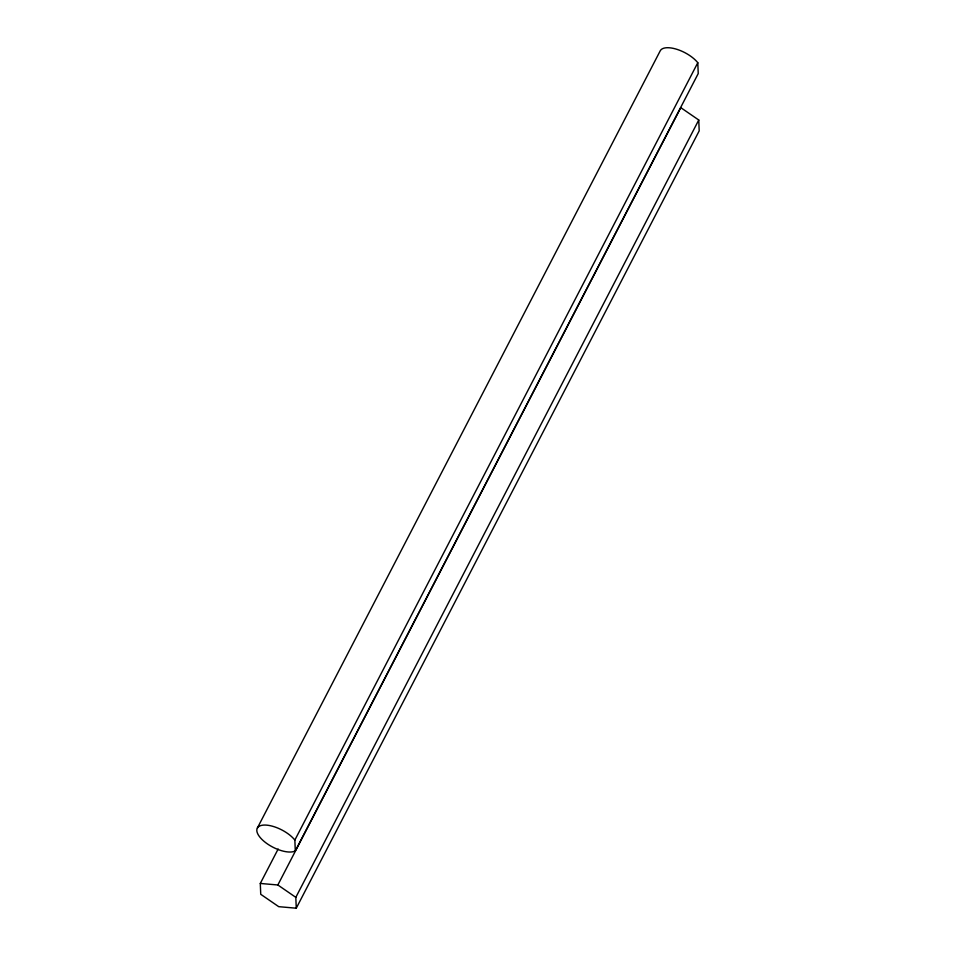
<?xml version="1.0" encoding="UTF-8"?>
<svg xmlns="http://www.w3.org/2000/svg" width="956" height="956" viewBox="0 0 956 956"><rect width="100%" height="100%" fill="white"/><g stroke="black" fill="none" stroke-linecap="round" stroke-linejoin="round"><path stroke-width="1.43" d="M257.391 827.992L660.321 50.644A22.55 9.715 27.4 0 1 677.135 49.401A22.55 9.715 27.4 0 1 697.796 62.726L698.227 73.576L295.296 850.912A22.55 9.715 27.4 0 1 264.465 841.698A22.55 9.715 27.4 0 1 263.796 825.076A22.55 9.715 27.4 0 1 294.854 840.073L295.296 850.912M260.295 883.452L277.849 884.981L680.78 107.646L698.764 120.014L699.195 130.864L296.264 908.2L278.722 906.67L260.737 894.302L260.295 883.452L278.148 849.024M294.854 840.073L697.796 62.726M296.264 908.2L295.822 897.349L698.764 120.014M277.849 884.981L295.822 897.349"/></g></svg>
